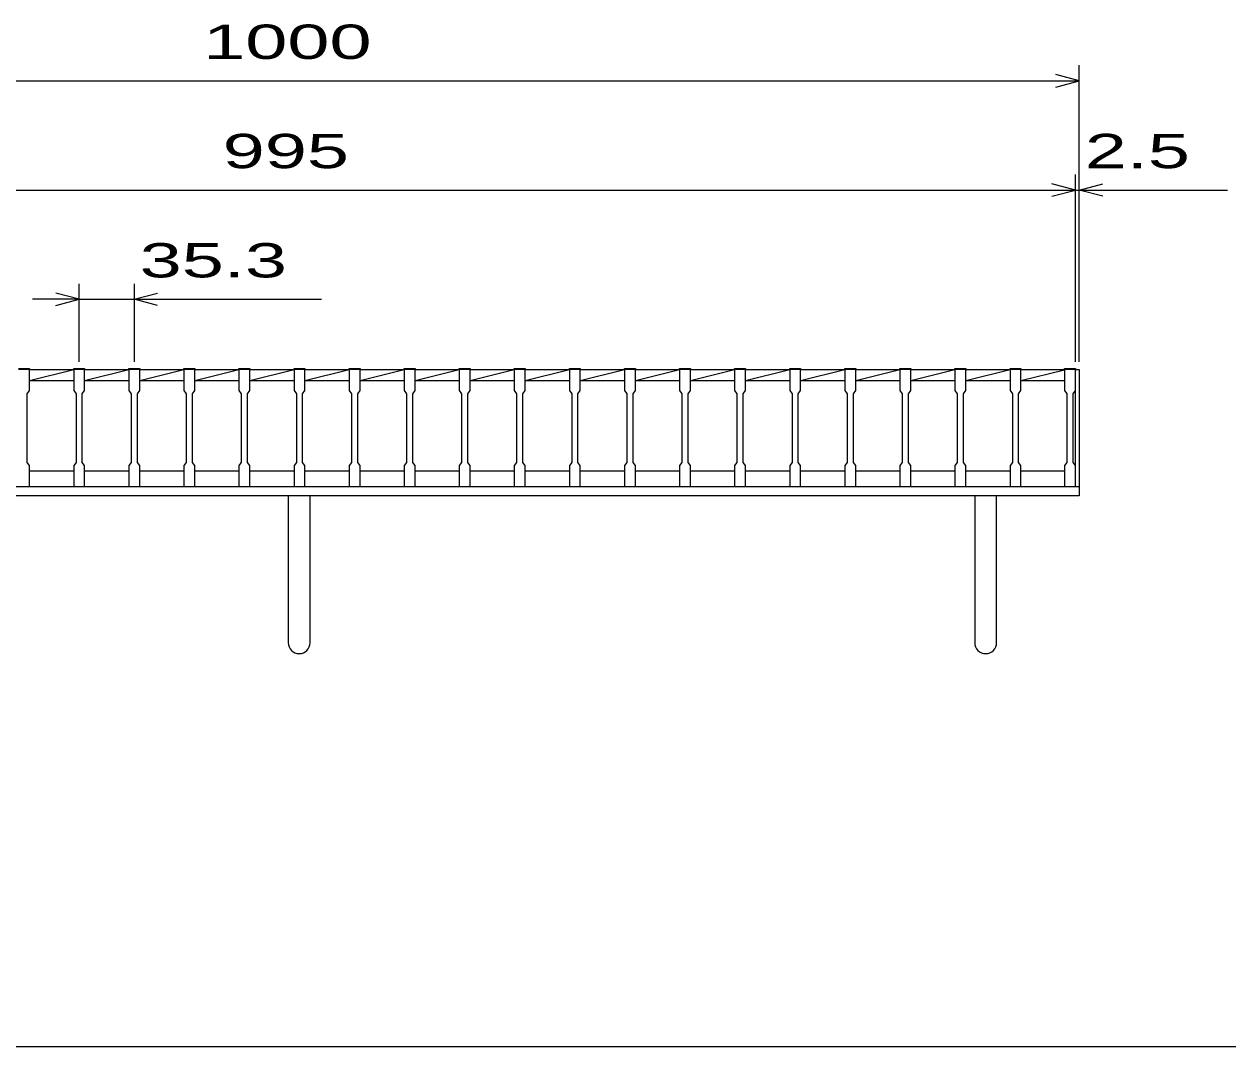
# Model space of a CAD drawing. Units: millimetres, scale not verified. Extents: x -1820 to 1731, y -1282 to 1054.
# Drawn here: x -1098 to -326, y -1146 to -491 of the extents above; entities that cross this region are included whole.
import ezdxf
from ezdxf.enums import TextEntityAlignment as Align

# ---------------------------------------------------------------- set-up
doc = ezdxf.new("R2010")
doc.units = ezdxf.units.MM
doc.header["$LTSCALE"] = 10
for name, color, linetype, lineweight in [('0_2', 150, 'Continuous', 25), ('16', 3, 'Continuous', 25), ('19', 6, 'Continuous', 25), ('22', 4, 'Continuous', 25)]:
    doc.layers.add(name, color=color, linetype=linetype, lineweight=lineweight)
doc.styles.add('ベクトル', font='')
doc.styles.get('ベクトル').set_extended_font_data('ベクトル')

msp = doc.modelspace()

# ---------------------------------------------------------------- linework, layer by layer
at = {"layer": '0_2'}
msp.add_line((1731, -1146.5), (-1729, -1146.5), dxfattribs=at)
at = {"layer": '16'}
for p, q in [((-1101.3, -711.8), (-1094.3, -711.8)), ((-1094.3, -712.5), (-1101.3, -712.5)), ((-1094.3, -711.8), (-1094.3, -712.5)), ((-1094.3, -726), (-1094.3, -712.5)), ((-1094.3, -712.5), (-1066, -712.5)), ((-1094.3, -719.5), (-1066, -712.5)), ((-1066, -712.5), (-1066, -711.8)), ((-1066, -711.8), (-1059, -711.8)), ((-1066, -712.5), (-1066, -726)), ((-1059, -712.5), (-1066, -712.5)), ((-1059, -711.8), (-1059, -712.5)), ((-1059, -726), (-1059, -712.5)), ((-1059, -712.5), (-1030.7, -712.5)), ((-1059, -719.5), (-1030.7, -712.5)), ((-1030.7, -712.5), (-1030.7, -711.8)), ((-1030.7, -711.8), (-1023.7, -711.8)), ((-1030.7, -712.5), (-1030.7, -726)), ((-1023.7, -712.5), (-1030.7, -712.5)), ((-1023.7, -711.8), (-1023.7, -712.5)), ((-1023.7, -726), (-1023.7, -712.5)), ((-1023.7, -712.5), (-995.4, -712.5)), ((-1023.7, -719.5), (-995.4, -712.5)), ((-995.4, -712.5), (-995.4, -711.8)), ((-995.4, -711.8), (-988.4, -711.8)), ((-995.4, -712.5), (-995.4, -726)), ((-988.4, -712.5), (-995.4, -712.5)), ((-988.4, -711.8), (-988.4, -712.5)), ((-988.4, -726), (-988.4, -712.5)), ((-988.4, -712.5), (-960.1, -712.5)), ((-988.4, -719.5), (-960.1, -712.5)), ((-960.1, -712.5), (-960.1, -711.8)), ((-960.1, -711.8), (-953.1, -711.8)), ((-960.1, -712.5), (-960.1, -726)), ((-953.1, -712.5), (-960.1, -712.5)), ((-953.1, -711.8), (-953.1, -712.5)), ((-953.1, -726), (-953.1, -712.5)), ((-953.1, -712.5), (-924.8, -712.5)), ((-953.1, -719.5), (-924.8, -712.5)), ((-924.8, -712.5), (-924.8, -711.8)), ((-924.8, -711.8), (-917.8, -711.8)), ((-924.8, -712.5), (-924.8, -726)), ((-917.8, -712.5), (-924.8, -712.5)), ((-917.8, -711.8), (-917.8, -712.5)), ((-917.8, -726), (-917.8, -712.5)), ((-917.8, -712.5), (-889.5, -712.5)), ((-917.8, -719.5), (-889.5, -712.5)), ((-889.5, -712.5), (-889.5, -711.8)), ((-889.5, -711.8), (-882.5, -711.8)), ((-889.5, -712.5), (-889.5, -726)), ((-882.5, -712.5), (-889.5, -712.5)), ((-882.5, -711.8), (-882.5, -712.5)), ((-882.5, -726), (-882.5, -712.5)), ((-882.5, -712.5), (-854.2, -712.5)), ((-882.5, -719.5), (-854.2, -712.5)), ((-854.2, -712.5), (-854.2, -711.8)), ((-854.2, -711.8), (-847.2, -711.8)), ((-854.2, -712.5), (-854.2, -726)), ((-847.2, -712.5), (-854.2, -712.5)), ((-847.2, -711.8), (-847.2, -712.5)), ((-847.2, -726), (-847.2, -712.5)), ((-847.2, -712.5), (-818.9, -712.5)), ((-847.2, -719.5), (-818.9, -712.5)), ((-818.9, -712.5), (-818.9, -711.8)), ((-818.9, -711.8), (-811.9, -711.8)), ((-818.9, -712.5), (-818.9, -726)), ((-811.9, -712.5), (-818.9, -712.5)), ((-811.9, -711.8), (-811.9, -712.5)), ((-811.9, -726), (-811.9, -712.5)), ((-811.9, -712.5), (-783.6, -712.5)), ((-811.9, -719.5), (-783.6, -712.5)), ((-783.6, -712.5), (-783.6, -711.8)), ((-783.6, -711.8), (-776.6, -711.8)), ((-783.6, -712.5), (-783.6, -726)), ((-776.6, -712.5), (-783.6, -712.5)), ((-776.6, -711.8), (-776.6, -712.5)), ((-776.6, -726), (-776.6, -712.5)), ((-776.6, -712.5), (-748.3, -712.5)), ((-776.6, -719.5), (-748.3, -712.5)), ((-748.3, -712.5), (-748.3, -711.8)), ((-748.3, -711.8), (-741.3, -711.8)), ((-748.3, -712.5), (-748.3, -726)), ((-741.3, -712.5), (-748.3, -712.5)), ((-741.3, -711.8), (-741.3, -712.5)), ((-741.3, -726), (-741.3, -712.5)), ((-741.3, -712.5), (-713, -712.5)), ((-741.3, -719.5), (-713, -712.5)), ((-713, -712.5), (-713, -711.8)), ((-713, -711.8), (-706, -711.8)), ((-713, -712.5), (-713, -726)), ((-706, -712.5), (-713, -712.5)), ((-706, -711.8), (-706, -712.5)), ((-706, -726), (-706, -712.5)), ((-706, -712.5), (-677.7, -712.5)), ((-706, -719.5), (-677.7, -712.5)), ((-677.7, -712.5), (-677.7, -711.8)), ((-677.7, -711.8), (-670.7, -711.8)), ((-677.7, -712.5), (-677.7, -726)), ((-670.7, -712.5), (-677.7, -712.5)), ((-670.7, -711.8), (-670.7, -712.5)), ((-670.7, -726), (-670.7, -712.5)), ((-670.7, -712.5), (-642.4, -712.5)), ((-670.7, -719.5), (-642.4, -712.5)), ((-642.4, -712.5), (-642.4, -711.8)), ((-642.4, -711.8), (-635.4, -711.8)), ((-642.4, -712.5), (-642.4, -726)), ((-635.4, -712.5), (-642.4, -712.5)), ((-635.4, -711.8), (-635.4, -712.5)), ((-635.4, -726), (-635.4, -712.5)), ((-635.4, -712.5), (-607.1, -712.5)), ((-635.4, -719.5), (-607.1, -712.5)), ((-607.1, -712.5), (-607.1, -711.8)), ((-607.1, -711.8), (-600.1, -711.8)), ((-607.1, -712.5), (-607.1, -726)), ((-600.1, -712.5), (-607.1, -712.5)), ((-600.1, -711.8), (-600.1, -712.5)), ((-600.1, -726), (-600.1, -712.5)), ((-600.1, -712.5), (-571.8, -712.5)), ((-600.1, -719.5), (-571.8, -712.5)), ((-571.8, -712.5), (-571.8, -711.8)), ((-571.8, -711.8), (-564.8, -711.8)), ((-571.8, -712.5), (-571.8, -726)), ((-564.8, -712.5), (-571.8, -712.5)), ((-564.8, -711.8), (-564.8, -712.5)), ((-564.8, -726), (-564.8, -712.5)), ((-564.8, -712.5), (-536.5, -712.5)), ((-564.8, -719.5), (-536.5, -712.5)), ((-536.5, -712.5), (-536.5, -711.8)), ((-536.5, -711.8), (-529.5, -711.8)), ((-536.5, -712.5), (-536.5, -726)), ((-529.5, -712.5), (-536.5, -712.5)), ((-529.5, -711.8), (-529.5, -712.5)), ((-529.5, -726), (-529.5, -712.5)), ((-529.5, -712.5), (-501.2, -712.5)), ((-529.5, -719.5), (-501.2, -712.5)), ((-501.2, -712.5), (-501.2, -711.8)), ((-501.2, -711.8), (-494.2, -711.8)), ((-501.2, -712.5), (-501.2, -726)), ((-494.2, -712.5), (-501.2, -712.5)), ((-494.2, -711.8), (-494.2, -712.5)), ((-494.2, -726), (-494.2, -712.5)), ((-494.2, -712.5), (-465.9, -712.5)), ((-494.2, -719.5), (-465.9, -712.5)), ((-465.9, -712.5), (-465.9, -711.8)), ((-465.9, -711.8), (-458.9, -711.8)), ((-465.9, -712.5), (-465.9, -726)), ((-458.9, -712.5), (-465.9, -712.5)), ((-458.9, -711.8), (-458.9, -712.5)), ((-458.9, -726), (-458.9, -712.5)), ((-458.9, -712.5), (-431, -712.5)), ((-458.9, -719.5), (-431, -712.6)), ((-431, -712.5), (-431, -711.8)), ((-431, -711.8), (-424, -711.8)), ((-431, -712.5), (-431, -726)), ((-424, -712.5), (-431, -712.5)), ((-424, -711.8), (-424, -712.5)), ((-424, -726), (-424, -712.5)), ((-424, -777.5), (-424, -712.5)), ((-1094.3, -719.5), (-1066, -719.5)), ((-1059, -719.5), (-1030.7, -719.5)), ((-1023.7, -719.5), (-995.4, -719.5)), ((-988.4, -719.5), (-960.1, -719.5)), ((-953.1, -719.5), (-924.8, -719.5)), ((-917.8, -719.5), (-889.5, -719.5)), ((-882.5, -719.5), (-854.2, -719.5)), ((-847.2, -719.5), (-818.9, -719.5)), ((-811.9, -719.5), (-783.6, -719.5)), ((-776.6, -719.5), (-748.3, -719.5)), ((-741.3, -719.5), (-713, -719.5)), ((-706, -719.5), (-677.7, -719.5)), ((-670.7, -719.5), (-642.4, -719.5)), ((-635.4, -719.5), (-607.1, -719.5)), ((-600.1, -719.5), (-571.8, -719.5)), ((-564.8, -719.5), (-536.5, -719.5)), ((-529.5, -719.5), (-501.2, -719.5)), ((-494.2, -719.5), (-465.9, -719.5)), ((-458.9, -719.5), (-431, -719.5)), ((-1095.8, -728), (-1094.3, -726)), ((-1095.8, -772), (-1095.8, -728)), ((-1066, -726), (-1064.5, -728)), ((-1064.5, -728), (-1064.5, -772)), ((-1060.5, -728), (-1059, -726)), ((-1060.5, -772), (-1060.5, -728)), ((-1030.7, -726), (-1029.2, -728)), ((-1029.2, -728), (-1029.2, -772)), ((-1025.2, -728), (-1023.7, -726)), ((-1025.2, -772), (-1025.2, -728)), ((-995.4, -726), (-993.9, -728)), ((-993.9, -728), (-993.9, -772)), ((-989.9, -728), (-988.4, -726)), ((-989.9, -772), (-989.9, -728)), ((-960.1, -726), (-958.6, -728)), ((-958.6, -728), (-958.6, -772)), ((-954.6, -728), (-953.1, -726)), ((-954.6, -772), (-954.6, -728)), ((-924.8, -726), (-923.3, -728)), ((-923.3, -728), (-923.3, -772)), ((-919.3, -728), (-917.8, -726)), ((-919.3, -772), (-919.3, -728)), ((-889.5, -726), (-888, -728)), ((-888, -728), (-888, -772)), ((-884, -728), (-882.5, -726)), ((-884, -772), (-884, -728)), ((-854.2, -726), (-852.7, -728)), ((-852.7, -728), (-852.7, -772)), ((-848.7, -728), (-847.2, -726)), ((-848.7, -772), (-848.7, -728)), ((-818.9, -726), (-817.4, -728)), ((-817.4, -728), (-817.4, -772)), ((-813.4, -728), (-811.9, -726)), ((-813.4, -772), (-813.4, -728)), ((-783.6, -726), (-782.1, -728)), ((-782.1, -728), (-782.1, -772)), ((-778.1, -728), (-776.6, -726)), ((-778.1, -772), (-778.1, -728)), ((-748.3, -726), (-746.8, -728)), ((-746.8, -728), (-746.8, -772)), ((-742.8, -728), (-741.3, -726)), ((-742.8, -772), (-742.8, -728)), ((-713, -726), (-711.5, -728)), ((-711.5, -728), (-711.5, -772)), ((-707.5, -728), (-706, -726)), ((-707.5, -772), (-707.5, -728)), ((-677.7, -726), (-676.2, -728)), ((-676.2, -728), (-676.2, -772)), ((-672.2, -728), (-670.7, -726)), ((-672.2, -772), (-672.2, -728)), ((-642.4, -726), (-640.9, -728)), ((-640.9, -728), (-640.9, -772)), ((-636.9, -728), (-635.4, -726)), ((-636.9, -772), (-636.9, -728)), ((-607.1, -726), (-605.6, -728)), ((-605.6, -728), (-605.6, -772)), ((-601.6, -728), (-600.1, -726)), ((-601.6, -772), (-601.6, -728)), ((-571.8, -726), (-570.3, -728)), ((-570.3, -728), (-570.3, -772)), ((-566.3, -728), (-564.8, -726)), ((-566.3, -772), (-566.3, -728)), ((-536.5, -726), (-535, -728)), ((-535, -728), (-535, -772)), ((-531, -728), (-529.5, -726)), ((-531, -772), (-531, -728)), ((-501.2, -726), (-499.7, -728)), ((-499.7, -728), (-499.7, -772)), ((-495.7, -728), (-494.2, -726)), ((-495.7, -772), (-495.7, -728)), ((-465.9, -726), (-464.4, -728)), ((-464.4, -728), (-464.4, -772)), ((-460.4, -728), (-458.9, -726)), ((-460.4, -772), (-460.4, -728)), ((-431, -726), (-429.5, -728)), ((-429.5, -728), (-429.5, -772)), ((-425.5, -728), (-424, -726)), ((-425.5, -772), (-425.5, -728)), ((-1094.3, -774), (-1095.8, -772)), ((-1094.3, -787.5), (-1094.3, -774)), ((-1094.3, -777.5), (-1066, -777.5)), ((-1064.5, -772), (-1066, -774)), ((-1066, -774), (-1066, -787.5)), ((-1059, -774), (-1060.5, -772)), ((-1059, -787.5), (-1059, -774)), ((-1059, -777.5), (-1030.7, -777.5)), ((-1029.2, -772), (-1030.7, -774)), ((-1030.7, -774), (-1030.7, -787.5)), ((-1023.7, -774), (-1025.2, -772)), ((-1023.7, -787.5), (-1023.7, -774)), ((-1023.7, -777.5), (-995.4, -777.5)), ((-993.9, -772), (-995.4, -774)), ((-995.4, -774), (-995.4, -787.5)), ((-988.4, -774), (-989.9, -772)), ((-988.4, -787.5), (-988.4, -774)), ((-988.4, -777.5), (-960.1, -777.5)), ((-958.6, -772), (-960.1, -774)), ((-960.1, -774), (-960.1, -787.5)), ((-953.1, -774), (-954.6, -772)), ((-953.1, -787.5), (-953.1, -774)), ((-953.1, -777.5), (-924.8, -777.5)), ((-923.3, -772), (-924.8, -774)), ((-924.8, -774), (-924.8, -787.5)), ((-917.8, -774), (-919.3, -772)), ((-917.8, -787.5), (-917.8, -774)), ((-917.8, -777.5), (-889.5, -777.5)), ((-888, -772), (-889.5, -774)), ((-889.5, -774), (-889.5, -787.5)), ((-882.5, -774), (-884, -772)), ((-882.5, -787.5), (-882.5, -774)), ((-882.5, -777.5), (-854.2, -777.5)), ((-852.7, -772), (-854.2, -774)), ((-854.2, -774), (-854.2, -787.5)), ((-847.2, -774), (-848.7, -772)), ((-847.2, -787.5), (-847.2, -774)), ((-847.2, -777.5), (-818.9, -777.5)), ((-817.4, -772), (-818.9, -774)), ((-818.9, -774), (-818.9, -787.5)), ((-811.9, -774), (-813.4, -772)), ((-811.9, -787.5), (-811.9, -774)), ((-811.9, -777.5), (-783.6, -777.5)), ((-782.1, -772), (-783.6, -774)), ((-783.6, -774), (-783.6, -787.5)), ((-776.6, -774), (-778.1, -772)), ((-776.6, -787.5), (-776.6, -774)), ((-776.6, -777.5), (-748.3, -777.5)), ((-746.8, -772), (-748.3, -774)), ((-748.3, -774), (-748.3, -787.5)), ((-741.3, -774), (-742.8, -772)), ((-741.3, -787.5), (-741.3, -774)), ((-741.3, -777.5), (-713, -777.5)), ((-711.5, -772), (-713, -774)), ((-713, -774), (-713, -787.5)), ((-706, -774), (-707.5, -772)), ((-706, -787.5), (-706, -774)), ((-706, -777.5), (-677.7, -777.5)), ((-676.2, -772), (-677.7, -774)), ((-677.7, -774), (-677.7, -787.5)), ((-670.7, -774), (-672.2, -772)), ((-670.7, -787.5), (-670.7, -774)), ((-670.7, -777.5), (-642.4, -777.5)), ((-640.9, -772), (-642.4, -774)), ((-642.4, -774), (-642.4, -787.5)), ((-635.4, -774), (-636.9, -772)), ((-635.4, -787.5), (-635.4, -774)), ((-635.4, -777.5), (-607.1, -777.5)), ((-605.6, -772), (-607.1, -774)), ((-607.1, -774), (-607.1, -787.5)), ((-600.1, -774), (-601.6, -772)), ((-600.1, -787.5), (-600.1, -774)), ((-600.1, -777.5), (-571.8, -777.5)), ((-570.3, -772), (-571.8, -774)), ((-571.8, -774), (-571.8, -787.5)), ((-564.8, -774), (-566.3, -772)), ((-564.8, -787.5), (-564.8, -774)), ((-564.8, -777.5), (-536.5, -777.5)), ((-535, -772), (-536.5, -774)), ((-536.5, -774), (-536.5, -787.5)), ((-529.5, -774), (-531, -772)), ((-529.5, -787.5), (-529.5, -774)), ((-529.5, -777.5), (-501.2, -777.5)), ((-499.7, -772), (-501.2, -774)), ((-501.2, -774), (-501.2, -787.5)), ((-494.2, -774), (-495.7, -772)), ((-494.2, -787.5), (-494.2, -774)), ((-494.2, -777.5), (-465.9, -777.5)), ((-464.4, -772), (-465.9, -774)), ((-465.9, -774), (-465.9, -787.5)), ((-458.9, -774), (-460.4, -772)), ((-458.9, -787.5), (-458.9, -774)), ((-458.9, -777.5), (-431, -777.5)), ((-429.5, -772), (-431, -774)), ((-431, -774), (-431, -787.5)), ((-424, -774), (-425.5, -772)), ((-424, -787.5), (-424, -774)), ((-1101.3, -787.5), (-1094.3, -787.5)), ((-1066, -787.5), (-1059, -787.5)), ((-1030.7, -787.5), (-1023.7, -787.5)), ((-995.4, -787.5), (-988.4, -787.5)), ((-960.1, -787.5), (-953.1, -787.5)), ((-924.8, -787.5), (-917.8, -787.5)), ((-889.5, -787.5), (-882.5, -787.5)), ((-854.2, -787.5), (-847.2, -787.5)), ((-818.9, -787.5), (-811.9, -787.5)), ((-783.6, -787.5), (-776.6, -787.5)), ((-748.3, -787.5), (-741.3, -787.5)), ((-713, -787.5), (-706, -787.5)), ((-677.7, -787.5), (-670.7, -787.5)), ((-642.4, -787.5), (-635.4, -787.5)), ((-607.1, -787.5), (-600.1, -787.5)), ((-571.8, -787.5), (-564.8, -787.5)), ((-536.5, -787.5), (-529.5, -787.5)), ((-501.2, -787.5), (-494.2, -787.5)), ((-465.9, -787.5), (-458.9, -787.5)), ((-431, -787.5), (-424, -787.5))]:
    msp.add_line(p, q, dxfattribs=at)
at = {"layer": '19'}
for p, q in [((-424, -712.5), (-421.5, -712.5)), ((-421.5, -712.5), (-421.5, -787.5)), ((-1421.5, -787.5), (-421.5, -787.5)), ((-421.5, -793.5), (-1421.5, -793.5)), ((-928.5, -793.5), (-928.5, -887.5)), ((-914.5, -887.5), (-914.5, -793.5)), ((-488.5, -793.5), (-488.5, -887.5)), ((-474.5, -887.5), (-474.5, -793.5)), ((-421.5, -787.5), (-421.5, -793.5))]:
    msp.add_line(p, q, dxfattribs=at)
for centre in [(-921.5, -887.5), (-481.5, -887.5)]:
    msp.add_arc(centre, 7, 180, 0, dxfattribs=at)
at = {"layer": '22'}
for p, q in [((-421.5, -527.5), (-436.5, -523.5)), ((-421.5, -707.5), (-421.5, -517.5)), ((-1421.5, -527.5), (-421.5, -527.5)), ((-436.5, -531.5), (-421.5, -527.5)), ((-424, -597.5), (-439, -593.5)), ((-424, -707.5), (-424, -587.5)), ((-421.5, -707.5), (-421.5, -587.5)), ((-421.5, -597.5), (-406.5, -593.5)), ((-1419, -597.5), (-424, -597.5)), ((-439, -601.5), (-424, -597.5)), ((-424, -597.5), (-421.5, -597.5)), ((-406.5, -601.5), (-421.5, -597.5)), ((-421.5, -597.5), (-326.5, -597.5)), ((-1062.5, -667.5), (-1077.5, -663.5)), ((-1062.5, -707.5), (-1062.5, -657.5)), ((-1027.2, -657.5), (-1027.2, -707.5)), ((-1027.2, -667.5), (-1012.2, -663.5)), ((-1062.5, -667.5), (-1092.5, -667.5)), ((-1077.5, -671.5), (-1062.5, -667.5)), ((-1062.5, -667.5), (-1027.2, -667.5)), ((-1012.2, -671.5), (-1027.2, -667.5)), ((-1027.2, -667.5), (-907.2, -667.5))]:
    msp.add_line(p, q, dxfattribs=at)

# ---------------------------------------------------------------- texts
at = {"layer": '22', "color": 2, "style": 'ベクトル', "width": 1.65}
for s, p in [(' 1000 ', (-996.5, -502.5)), (' 995 ', (-984, -572.5)), (' 2.5 ', (-431.5, -572.5)), (' 35.3 ', (-1037.2, -642.5))]:
    msp.add_text(s, height=21.99, dxfattribs=at).set_placement(p, align=Align.MIDDLE_LEFT)

doc.saveas('drawing.dxf')
